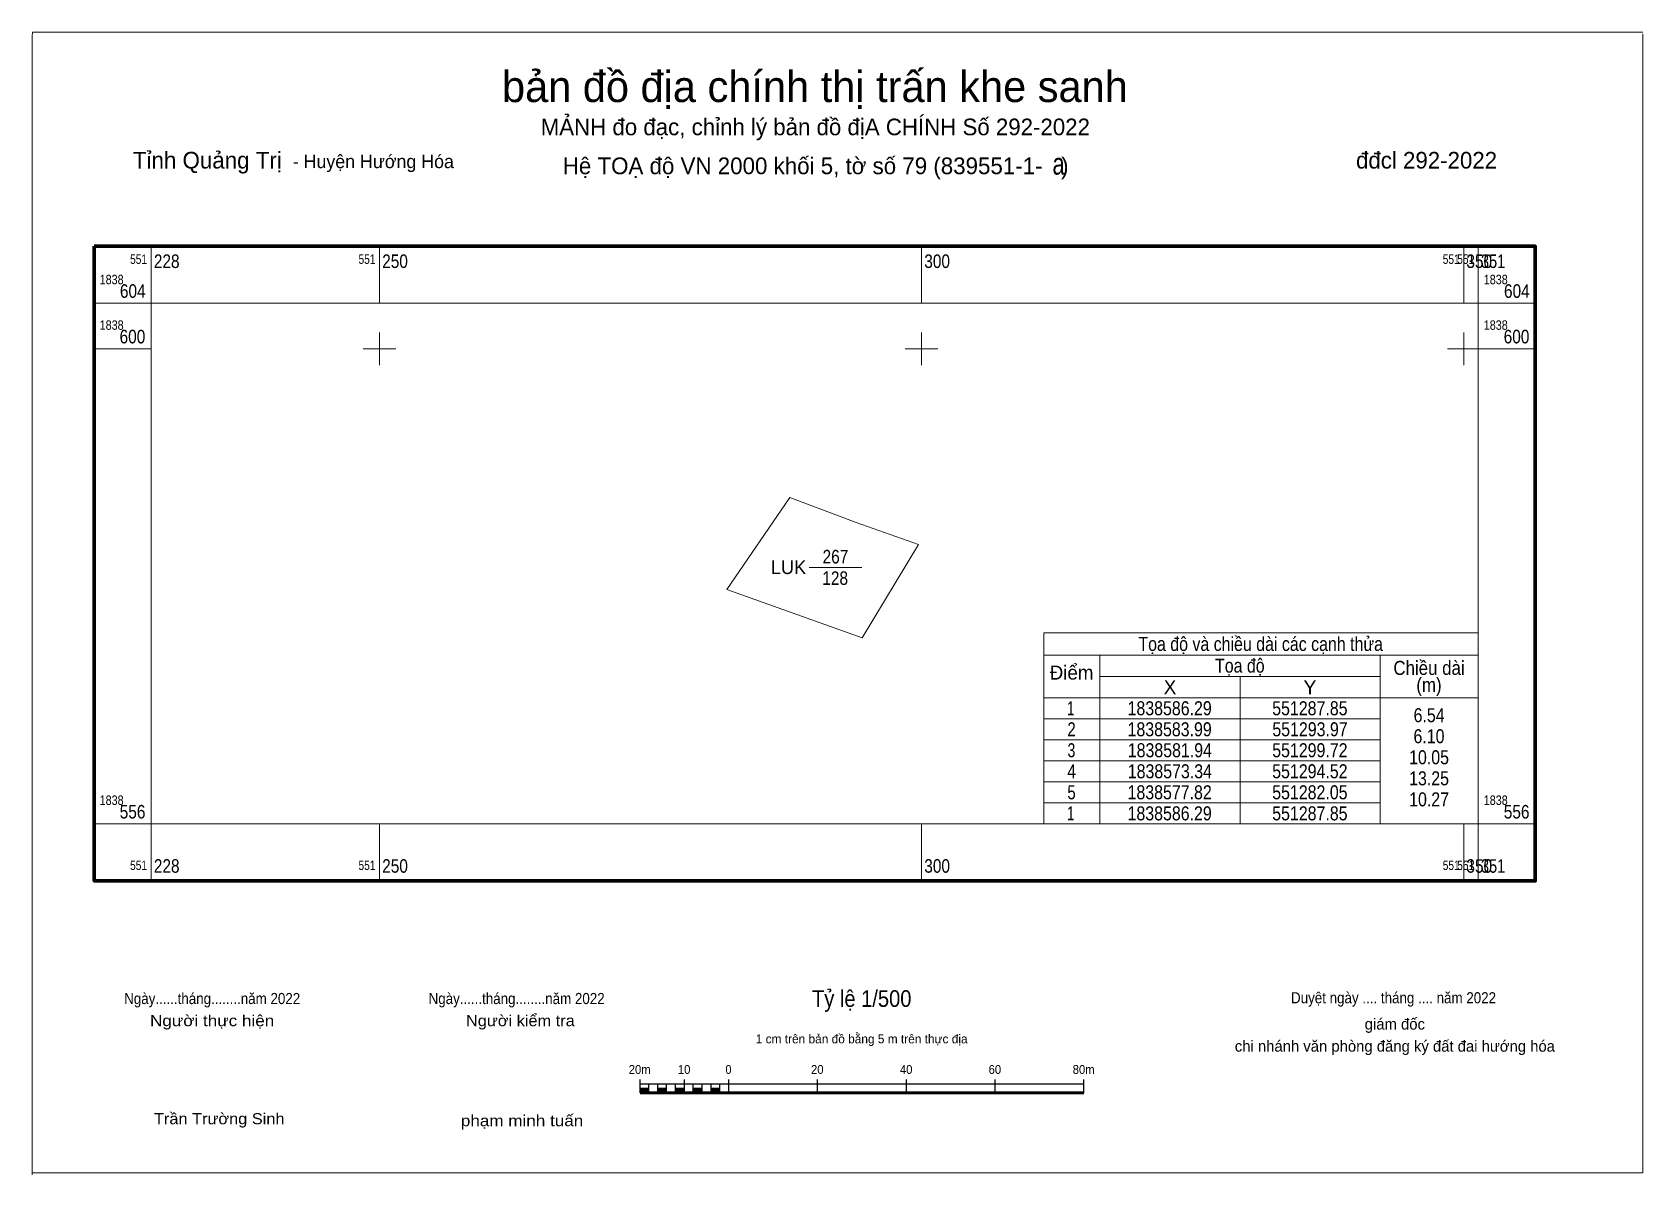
# Model space of a CAD drawing. Header units: metres. Extents: x 551218 to 551367, y 1838524 to 1838629.
import ezdxf
from ezdxf.enums import TextEntityAlignment as Align

# ---------------------------------------------------------------- set-up
doc = ezdxf.new("R2010")
doc.units = ezdxf.units.M
doc.header["$LTSCALE"] = 0.5
for name, color, linetype, lineweight in [('10', 7, 'Continuous', 13), ('11', 7, 'Continuous', 13), ('13', 7, 'Continuous', 13), ('2', 7, 'Continuous', 25), ('62', 7, 'Continuous', 13), ('63', 7, 'Continuous', 13)]:
    doc.layers.add(name, color=color, linetype=linetype, lineweight=lineweight)
doc.layers.add('4', color=7, linetype='Continuous')

msp = doc.modelspace()

# ---------------------------------------------------------------- hatches: boundary and pattern name
at = {"layer": '2'}
for points in [[(551274.03, 1838531.41), (551274.85, 1838531.41), (551274.85, 1838531.82), (551274.03, 1838531.82)], [(551275.66, 1838531.41), (551276.48, 1838531.41), (551276.48, 1838531.82), (551275.66, 1838531.82)], [(551277.3, 1838531.41), (551278.12, 1838531.41), (551278.12, 1838531.82), (551277.3, 1838531.82)], [(551278.94, 1838531.41), (551279.76, 1838531.41), (551279.76, 1838531.82), (551278.94, 1838531.82)], [(551280.58, 1838531.41), (551281.4, 1838531.41), (551281.4, 1838531.82), (551280.58, 1838531.82)]]:
    msp.add_hatch(color=256, dxfattribs=at).paths.add_polyline_path(points)

# ---------------------------------------------------------------- linework, layer by layer
at = {"layer": '10'}
msp.add_lwpolyline([(551299.72, 1838581.94), (551293.97, 1838583.99), (551287.85, 1838586.29), (551282.05, 1838577.82), (551294.52, 1838573.34)], close=True, dxfattribs=at)
at = {"layer": '11'}
for p, q in [((551218.01, 1838629.19), (551366.51, 1838629.19)), ((551366.52, 1838629.03), (551366.52, 1838524.03)), ((551366.51, 1838524.03), (551218.01, 1838524.03))]:
    msp.add_line(p, q, dxfattribs=at)
msp.add_lwpolyline([(551217.97, 1838523.84), (551217.97, 1838628.84), (551218.01, 1838629.19)], dxfattribs=at)
at = {"layer": '13'}
msp.add_line((551289.64, 1838579.84), (551294.48, 1838579.84), dxfattribs=at)
at = {"layer": '2'}
for p, q in [((551274.03, 1838531.41), (551274.03, 1838532.64)), ((551274.03, 1838532.23), (551314.97, 1838532.23)), ((551274.85, 1838531.41), (551274.85, 1838532.23)), ((551275.66, 1838531.41), (551275.66, 1838532.23)), ((551276.48, 1838531.41), (551276.48, 1838532.23)), ((551277.3, 1838531.41), (551277.3, 1838532.23)), ((551278.12, 1838531.41), (551278.12, 1838532.64)), ((551278.94, 1838531.41), (551278.94, 1838532.23)), ((551279.76, 1838531.41), (551279.76, 1838532.23)), ((551280.58, 1838531.41), (551280.58, 1838532.23)), ((551281.4, 1838531.41), (551281.4, 1838532.23)), ((551282.22, 1838531.41), (551282.22, 1838532.64)), ((551290.41, 1838531.41), (551290.41, 1838532.64)), ((551298.6, 1838531.41), (551298.6, 1838532.64)), ((551306.78, 1838531.41), (551306.78, 1838532.64)), ((551314.97, 1838531.41), (551314.97, 1838532.64))]:
    msp.add_line(p, q, dxfattribs=at)
at = {"layer": '2', "lineweight": 53}
msp.add_line((551274.03, 1838531.41), (551314.97, 1838531.41), dxfattribs=at)
at = {"layer": '2', "lineweight": 13}
for points in [[(551274.03, 1838531.41), (551274.85, 1838531.41), (551274.85, 1838531.82), (551274.03, 1838531.82)], [(551275.66, 1838531.41), (551276.48, 1838531.41), (551276.48, 1838531.82), (551275.66, 1838531.82)], [(551277.3, 1838531.41), (551278.12, 1838531.41), (551278.12, 1838531.82), (551277.3, 1838531.82)], [(551278.94, 1838531.41), (551279.76, 1838531.41), (551279.76, 1838531.82), (551278.94, 1838531.82)], [(551280.58, 1838531.41), (551281.4, 1838531.41), (551281.4, 1838531.82), (551280.58, 1838531.82)]]:
    msp.add_lwpolyline(points, close=True, dxfattribs=at)
at = {"layer": '62'}
for p, q in [((551311.27, 1838573.8), (551351.35, 1838573.8)), ((551311.27, 1838573.8), (551311.27, 1838556.19)), ((551351.35, 1838573.8), (551351.35, 1838556.19)), ((551311.27, 1838571.76), (551351.35, 1838571.76)), ((551316.44, 1838571.76), (551316.44, 1838556.19)), ((551342.3, 1838571.76), (551342.3, 1838556.19)), ((551316.44, 1838569.77), (551342.3, 1838569.77)), ((551329.37, 1838569.77), (551329.37, 1838556.19)), ((551311.27, 1838567.83), (551351.35, 1838567.83)), ((551311.27, 1838565.89), (551342.3, 1838565.89)), ((551311.27, 1838563.95), (551342.3, 1838563.95)), ((551311.27, 1838562.01), (551342.3, 1838562.01)), ((551311.27, 1838560.07), (551342.3, 1838560.07)), ((551311.27, 1838558.13), (551342.3, 1838558.13)), ((551311.27, 1838556.19), (551351.35, 1838556.19))]:
    msp.add_line(p, q, dxfattribs=at)
at = {"layer": '63'}
for p, q in [((551228.94, 1838604.2), (551228.94, 1838609.45)), ((551250, 1838604.2), (551250, 1838609.45)), ((551300, 1838604.2), (551300, 1838609.45)), ((551350, 1838604.2), (551350, 1838609.45)), ((551351.35, 1838604.2), (551351.35, 1838609.45)), ((551228.94, 1838604.2), (551223.69, 1838604.2)), ((551351.35, 1838604.2), (551356.6, 1838604.2)), ((551250, 1838598.5), (551250, 1838601.5)), ((551300, 1838598.5), (551300, 1838601.5)), ((551350, 1838598.5), (551350, 1838601.5)), ((551228.94, 1838600), (551223.69, 1838600)), ((551248.5, 1838600), (551251.5, 1838600)), ((551298.5, 1838600), (551301.5, 1838600)), ((551348.5, 1838600), (551351.5, 1838600)), ((551351.35, 1838600), (551356.6, 1838600)), ((551228.94, 1838556.19), (551223.69, 1838556.19)), ((551228.94, 1838556.19), (551228.94, 1838550.94)), ((551250, 1838556.19), (551250, 1838550.94)), ((551300, 1838556.19), (551300, 1838550.94)), ((551350, 1838556.19), (551350, 1838550.94)), ((551351.35, 1838556.19), (551351.35, 1838550.94)), ((551351.35, 1838556.19), (551356.6, 1838556.19))]:
    msp.add_line(p, q, dxfattribs=at)
at = {"layer": '63', "lineweight": 70}
msp.add_lwpolyline([(551223.69, 1838609.45), (551356.6, 1838609.45), (551356.6, 1838550.94), (551223.69, 1838550.94)], close=True, dxfattribs=at)
at = {"layer": '63'}
msp.add_lwpolyline([(551228.94, 1838604.2), (551351.35, 1838604.2), (551351.35, 1838556.19), (551228.94, 1838556.19)], close=True, dxfattribs=at)

# ---------------------------------------------------------------- texts
at = {"layer": '13', "width": 0.85}
msp.add_text('267', height=1.25, dxfattribs=at).set_placement((551292.055, 1838580.21), align=Align.CENTER)
at = {"layer": '2'}
for s, height, p in [('bản đồ địa chính thị trấn khe sanh', 2.865, (551290.16, 1838622.75)), ('MẢNH đo đạc, chỉnh lý bản đồ địA CHÍNH Số 292-2022', 1.535, (551290.2, 1838619.69)), ('Hệ TOẠ độ VN 2000 khối 5, tờ số 79 (839551-1-   )', 1.539, (551290.23, 1838616.1)), ('giám đốc', 1.024, (551343.65, 1838537.23)), ('1 cm trên bản đồ bằng 5 m trên thực địa', 0.8188, (551294.475, 1838535.96)), ('chi nhánh văn phòng đăng ký đất đai hướng hóa', 1.024, (551343.655, 1838535.19))]:
    msp.add_text(s, height=height, dxfattribs=at).set_placement(p, align=Align.CENTER)
for s, height, p in [('Tỉnh Quảng Trị ', 1.539, (551227.26, 1838616.62)), ('- Huyện Hướng Hóa', 1.228, (551242, 1838616.66))]:
    msp.add_text(s, height=height, dxfattribs=at).set_placement(p)
for s, height, p in [(' đđcl 292-2022', 1.535, (551353.08, 1838616.62)), ('LUK', 1.25, (551289.35, 1838579.23))]:
    msp.add_text(s, height=height, dxfattribs=at).set_placement(p, align=Align.RIGHT)
for s, height, width, p in [('Tỷ lệ 1/500', 1.54, 0.9, (551294.48, 1838539.32)), ('Ngày......tháng........năm 2022', 1.024, 0.9, (551234.57, 1838539.58)), ('Ngày......tháng........năm 2022', 1.024, 0.9, (551262.65, 1838539.58)), ('Duyệt ngày .... tháng .... năm 2022', 1.024, 0.9, (551343.53, 1838539.65)), ('Người thực hiện', 1.024, 1.15, (551234.565, 1838537.54)), ('Người kiểm tra', 1.024, 1.1, (551262.995, 1838537.54)), ('20m', 0.8188, 0.95, (551274, 1838533.14)), ('10', 0.8188, 0.95, (551278.1, 1838533.14)), ('0', 0.819, 0.9, (551282.19, 1838533.14)), ('20', 0.8188, 0.95, (551290.38, 1838533.14)), ('40', 0.8188, 0.95, (551298.58, 1838533.14)), ('60', 0.8188, 0.95, (551306.76, 1838533.14)), ('80m', 0.8188, 0.95, (551314.95, 1838533.14)), ('Trần Trường Sinh', 1.024, 1.1, (551235.22, 1838528.5)), ('phạm minh tuấn', 1.024, 1.15, (551263.15, 1838528.32))]:
    msp.add_text(s, height=height, dxfattribs=dict(at, width=width)).set_placement(p, align=Align.CENTER)
at = {"layer": '4', "width": 0.85}
msp.add_text('128', height=1.25, dxfattribs=at).set_placement((551292.03, 1838578.23), align=Align.CENTER)
at = {"layer": '62'}
for s, width, p in [('Tọa độ và chiều dài các cạnh thửa', 0.85, (551331.275, 1838572.14)), ('Tọa độ', 0.85, (551329.355, 1838570.14)), ('Chiều dài', 0.9, (551346.805, 1838569.93)), ('Y', 1.05, (551335.82, 1838568.15)), ('(m)', 0.9, (551346.8, 1838568.37)), ('1', 0.7, (551313.76, 1838566.21)), ('1838586.29', 0.85, (551322.88, 1838566.21)), ('551287.85', 0.85, (551335.815, 1838566.21)), ('6.54', 0.85, (551346.81, 1838565.57)), ('2', 0.8, (551313.83, 1838564.27)), ('1838583.99', 0.85, (551322.88, 1838564.27)), ('551293.97', 0.85, (551335.825, 1838564.27)), ('6.10', 0.85, (551346.8, 1838563.63)), ('3', 0.75, (551313.82, 1838562.34)), ('1838581.94', 0.85, (551322.9, 1838562.34)), ('551299.72', 0.85, (551335.815, 1838562.34)), ('10.05', 0.85, (551346.805, 1838561.69)), ('4', 0.85, (551313.845, 1838560.4)), ('1838573.34', 0.85, (551322.9, 1838560.4)), ('551294.52', 0.85, (551335.815, 1838560.4)), ('13.25', 0.85, (551346.805, 1838559.75)), ('5', 0.8, (551313.83, 1838558.46)), ('1838577.82', 0.85, (551322.88, 1838558.46)), ('551282.05', 0.85, (551335.815, 1838558.46)), ('10.27', 0.85, (551346.81, 1838557.81)), ('1', 0.7, (551313.76, 1838556.52)), ('1838586.29', 0.85, (551322.88, 1838556.52)), ('551287.85', 0.85, (551335.815, 1838556.52))]:
    msp.add_text(s, height=1.293, dxfattribs=dict(at, width=width)).set_placement(p, align=Align.CENTER)
for s, p in [('Điểm', (551313.835, 1838569.5)), ('X', (551322.915, 1838568.15))]:
    msp.add_text(s, height=1.293, dxfattribs=at).set_placement(p, align=Align.CENTER)
at = {"layer": '63', "width": 0.75}
msp.add_text('a', height=2, dxfattribs=at).set_placement((551312.635, 1838616.06), align=Align.CENTER)
at = {"layer": '63'}
for s, height, width, p in [('551', 0.875, 0.8, (551228.56, 1838607.83)), ('551', 0.875, 0.8, (551249.63, 1838607.83)), ('551', 0.875, 0.8, (551349.63, 1838607.83)), ('551', 0.875, 0.8, (551350.97, 1838607.83)), ('604', 1.25, 0.85, (551228.43, 1838604.7)), ('604', 1.25, 0.85, (551356.09, 1838604.7)), ('600', 1.25, 0.85, (551228.4, 1838600.5)), ('600', 1.25, 0.85, (551356.06, 1838600.5)), ('556', 1.25, 0.85, (551228.41, 1838556.69)), ('556', 1.25, 0.85, (551356.07, 1838556.69)), ('551', 0.875, 0.8, (551228.56, 1838551.94)), ('551', 0.875, 0.8, (551249.63, 1838551.94)), ('551', 0.875, 0.8, (551349.63, 1838551.94)), ('551', 0.875, 0.8, (551350.97, 1838551.94))]:
    msp.add_text(s, height=height, dxfattribs=dict(at, width=width)).set_placement(p, align=Align.RIGHT)
for s, height, width, p in [('228', 1.25, 0.85, (551229.19, 1838607.45)), ('250', 1.25, 0.85, (551250.25, 1838607.45)), ('300', 1.25, 0.85, (551300.25, 1838607.45)), ('350', 1.25, 0.85, (551350.25, 1838607.45)), ('351', 1.25, 0.8, (551351.6, 1838607.45)), ('1838', 0.875, 0.85, (551224.19, 1838605.95)), ('1838', 0.875, 0.85, (551351.85, 1838605.95)), ('1838', 0.875, 0.85, (551224.19, 1838601.75)), ('1838', 0.875, 0.85, (551351.85, 1838601.75)), ('1838', 0.875, 0.85, (551224.19, 1838557.94)), ('1838', 0.875, 0.85, (551351.85, 1838557.94)), ('228', 1.25, 0.85, (551229.19, 1838551.69)), ('250', 1.25, 0.85, (551250.25, 1838551.69)), ('300', 1.25, 0.85, (551300.25, 1838551.69)), ('350', 1.25, 0.85, (551350.25, 1838551.69)), ('351', 1.25, 0.8, (551351.6, 1838551.69))]:
    msp.add_text(s, height=height, dxfattribs=dict(at, width=width)).set_placement(p)

doc.saveas('drawing.dxf')
